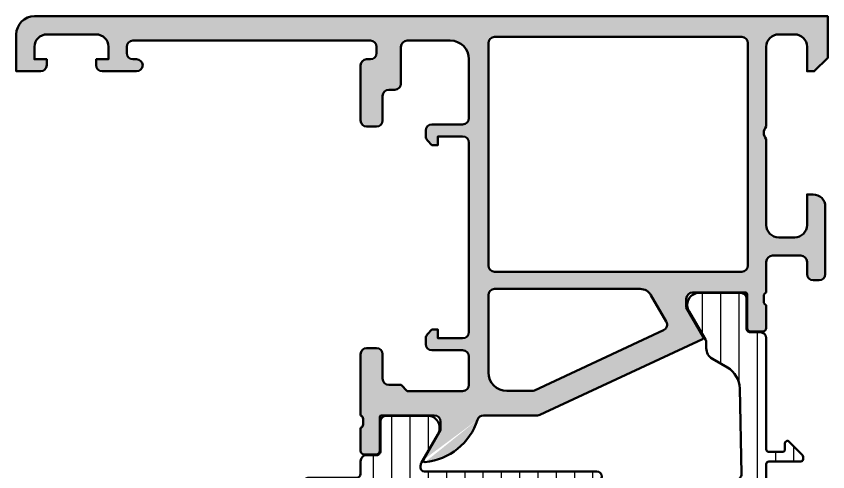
# Model space of a CAD drawing. Extents: x -35 to 53, y 0 to 100.
# Drawn here: x -35 to 31, y 62.9 to 100 of the extents above; entities that cross this region are included whole.
import ezdxf

# ---------------------------------------------------------------- set-up
doc = ezdxf.new("R2010")
doc.units = 0
for name, color, linetype, lineweight in [('0S-Alu contour', 7, 'Continuous', 50), ('0S-Alu hatch', 252, 'Continuous', 25), ('0S-Plastic contour', 254, 'Continuous', 50), ('0S-Plastic hatch', 253, 'Continuous', 25)]:
    doc.layers.add(name, color=color, linetype=linetype, lineweight=lineweight)

# ---------------------------------------------------------------- blocks, each defined once
blk = doc.blocks.new('284511__8E342694_6F6C_4301_BA74_B6207F786A47___B79B95ED_1B72_4167_BBA1_E2174B49760D_')
at = {"layer": '0S-Plastic hatch'}
h = blk.add_hatch(dxfattribs=at)
h.set_pattern_fill('ANSI31', color=256, scale=0.468, angle=45, style=0)
edge = h.paths.add_edge_path()
edge.add_line((25.98, 73.79), (25.98, 64.75))
edge.add_arc((26.19, 64.75), 0.21, 180, 270)
edge.add_line((26.19, 64.54), (27.29, 64.54))
edge.add_arc((27.29, 64.75), 0.21, 270, 360)
edge.add_line((27.5, 64.75), (27.5, 65.25))
edge.add_ellipse((27.69, 65.25), major_axis=(-0.19, 0), ratio=1, start_angle=225, end_angle=360, ccw=False)
edge.add_line((27.824, 65.384), (28.924, 64.284))
edge.add_ellipse((28.79, 64.15), major_axis=(-0.19, 0), ratio=1, start_angle=180, end_angle=225, ccw=False)
edge.add_line((28.98, 64.15), (28.98, 63.95))
edge.add_ellipse((28.79, 63.95), major_axis=(-0.19, 0), ratio=1, start_angle=90, end_angle=180, ccw=False)
edge.add_line((28.79, 63.76), (26.19, 63.76))
edge.add_arc((26.19, 63.55), 0.21, 90, 180)
edge.add_line((25.98, 63.55), (25.98, 28.95))
edge.add_arc((26.19, 28.95), 0.21, 180, 270)
edge.add_line((26.19, 28.74), (28.79, 28.74))
edge.add_ellipse((28.79, 28.55), major_axis=(-0.19, 0), ratio=1, start_angle=180, end_angle=270, ccw=False)
edge.add_line((28.98, 28.55), (28.98, 28.35))
edge.add_ellipse((28.79, 28.35), major_axis=(-0.19, 0), ratio=1, start_angle=135, end_angle=180, ccw=False)
edge.add_line((28.924, 28.216), (27.824, 27.116))
edge.add_ellipse((27.69, 27.25), major_axis=(-0.19, 0), ratio=1, start_angle=0, end_angle=135, ccw=False)
edge.add_line((27.5, 27.25), (27.5, 27.75))
edge.add_arc((27.29, 27.75), 0.21, 0, 90)
edge.add_line((27.29, 27.96), (26.19, 27.96))
edge.add_arc((26.19, 27.75), 0.21, 90, 180)
edge.add_line((25.98, 27.75), (25.98, 18.71))
edge.add_ellipse((25.49, 18.71), major_axis=(-0.49, 0), ratio=1, start_angle=90, end_angle=180, ccw=False)
edge.add_line((25.49, 18.22), (24.68, 18.22))
edge.add_arc((24.68, 17.91), 0.31, 90, 180)
edge.add_line((24.37, 17.91), (24.37, 15.51))
edge.add_ellipse((23.88, 15.51), major_axis=(-0.49, 0), ratio=1, start_angle=89.99992, end_angle=180.00022, ccw=False)
edge.add_line((23.88, 15.02), (20.404, 15.02))
edge.add_ellipse((20.546, 16), major_axis=(-0.99, 0), ratio=1, start_angle=-32.74076, end_angle=81.7771, ccw=False)
edge.add_line((19.713, 16.535), (21.032, 18.819))
edge.add_arc((20.59, 19.074), 0.51, 330, 360.53985)
edge.add_line((21.1, 19.079), (21.1, 19.531))
edge.add_ellipse((22.09, 19.531), major_axis=(-0.99, 0), ratio=1, start_angle=300, end_angle=360, ccw=False)
edge.add_line((21.595, 20.389), (22.818, 21.095))
edge.add_arc((21.813, 22.836), 2.01, 300, 358.8298)
edge.add_line((23.823, 22.795), (23.965, 29.74))
edge.add_arc((23.455, 29.75), 0.51, 358.8298, 450)
edge.add_line((23.455, 30.26), (22.09, 30.26))
edge.add_ellipse((22.09, 30.75), major_axis=(-0.49, 0), ratio=1, start_angle=-90, end_angle=90, ccw=False)
edge.add_line((22.09, 31.24), (23.496, 31.24))
edge.add_arc((23.496, 31.75), 0.51, 270, 358.8298)
edge.add_line((24.006, 31.74), (24.169, 39.74))
edge.add_arc((23.659, 39.75), 0.51, 358.8298, 450)
edge.add_line((23.659, 40.26), (22.09, 40.26))
edge.add_ellipse((22.09, 40.75), major_axis=(-0.49, 0), ratio=1, start_angle=-90, end_angle=90, ccw=False)
edge.add_line((22.09, 41.24), (23.69, 41.24))
edge.add_arc((23.69, 41.75), 0.51, 270, 360)
edge.add_line((24.2, 41.75), (24.2, 50.75))
edge.add_arc((23.69, 50.75), 0.51, 0, 90)
edge.add_line((23.69, 51.26), (22.09, 51.26))
edge.add_ellipse((22.09, 51.75), major_axis=(-0.49, 0), ratio=1, start_angle=-90, end_angle=90, ccw=False)
edge.add_line((22.09, 52.24), (23.659, 52.24))
edge.add_arc((23.659, 52.75), 0.51, 270, 361.1702)
edge.add_line((24.169, 52.76), (24.006, 60.76))
edge.add_arc((23.496, 60.75), 0.51, 1.1702, 90)
edge.add_line((23.496, 61.26), (22.09, 61.26))
edge.add_ellipse((22.09, 61.75), major_axis=(-0.49, 0), ratio=1, start_angle=-90, end_angle=90, ccw=False)
edge.add_line((22.09, 62.24), (23.455, 62.24))
edge.add_arc((23.455, 62.75), 0.51, 270, 361.1702)
edge.add_line((23.965, 62.76), (23.823, 69.705))
edge.add_arc((21.813, 69.664), 2.01, 1.1702, 60)
edge.add_line((22.818, 71.405), (21.595, 72.111))
edge.add_ellipse((22.09, 72.969), major_axis=(-0.99, 0), ratio=1, start_angle=0, end_angle=60, ccw=False)
edge.add_line((21.1, 72.969), (21.1, 73.421))
edge.add_arc((20.59, 73.426), 0.51, 359.46015, 390)
edge.add_line((21.032, 73.681), (19.713, 75.965))
edge.add_ellipse((20.546, 76.5), major_axis=(-0.99, 0), ratio=1, start_angle=-81.7771, end_angle=32.74076, ccw=False)
edge.add_line((20.404, 77.48), (23.88, 77.48))
edge.add_ellipse((23.88, 76.99), major_axis=(-0.49, 0), ratio=1, start_angle=179.99201, end_angle=270, ccw=False)
edge.add_line((24.37, 76.99), (24.37, 74.59))
edge.add_arc((24.68, 74.59), 0.31, 179.99201, 270)
edge.add_line((24.68, 74.28), (25.49, 74.28))
edge.add_ellipse((25.49, 73.79), major_axis=(-0.49, 0), ratio=1, start_angle=180, end_angle=270, ccw=False)
at = {"layer": '0S-Plastic contour', "color": 7}
for points in [[(20.404, 77.48), (23.88, 77.48)], [(24.37, 76.99), (24.37, 74.59)], [(21.032, 73.681), (19.713, 75.965)], [(24.68, 74.28), (25.49, 74.28)], [(21.1, 72.969), (21.1, 73.421)], [(25.98, 73.79), (25.98, 64.75)], [(22.818, 71.405), (21.595, 72.111)], [(23.965, 62.76), (23.823, 69.705)], [(27.824, 65.384), (28.924, 64.284)], [(27.5, 64.75), (27.5, 65.25)], [(26.19, 64.54), (27.29, 64.54)], [(28.98, 64.15), (28.98, 63.95)], [(25.98, 63.55), (25.98, 28.95)], [(28.79, 63.76), (26.19, 63.76)], [(22.09, 62.24), (23.455, 62.24)], [(23.496, 61.26), (22.09, 61.26)], [(24.169, 52.76), (24.006, 60.76)], [(22.09, 52.24), (23.659, 52.24)], [(23.69, 51.26), (22.09, 51.26)], [(24.2, 41.75), (24.2, 50.75)], [(22.09, 41.24), (23.69, 41.24)], [(23.659, 40.26), (22.09, 40.26)], [(24.006, 31.74), (24.169, 39.74)], [(22.09, 31.24), (23.496, 31.24)], [(23.455, 30.26), (22.09, 30.26)], [(23.823, 22.795), (23.965, 29.74)], [(26.19, 28.74), (28.79, 28.74)], [(28.98, 28.55), (28.98, 28.35)], [(25.98, 27.75), (25.98, 18.71)], [(27.29, 27.96), (26.19, 27.96)], [(27.5, 27.25), (27.5, 27.75)], [(28.924, 28.216), (27.824, 27.116)], [(21.595, 20.389), (22.818, 21.095)], [(21.1, 19.079), (21.1, 19.531)], [(19.713, 16.535), (21.032, 18.819)], [(24.37, 17.91), (24.37, 15.51)], [(25.49, 18.22), (24.68, 18.22)], [(23.88, 15.02), (20.404, 15.02)]]:
    blk.add_lwpolyline(points, dxfattribs=at)
at = {"layer": '0S-Plastic contour', "color": 7, "extrusion": (0, 0, -1)}
for centre, radius, start, end in [((-20.546, 76.5), 0.99, 327.25924, 81.7771), ((-23.88, 76.99), 0.49, 90, 180.00799), ((-25.49, 73.79), 0.49, 90, 180), ((-22.09, 72.969), 0.99, 300, 0), ((-27.69, 65.25), 0.19, 0, 135), ((-28.79, 64.15), 0.19, 135, 180), ((-28.79, 63.95), 0.19, 180, 270), ((-22.09, 61.75), 0.49, 270, 90), ((-22.09, 51.75), 0.49, 270, 90), ((-22.09, 40.75), 0.49, 270, 90), ((-22.09, 30.75), 0.49, 270, 90), ((-28.79, 28.55), 0.19, 90, 180), ((-28.79, 28.35), 0.19, 180, 225), ((-27.69, 27.25), 0.19, 225, 0), ((-22.09, 19.531), 0.99, 0, 60), ((-25.49, 18.71), 0.49, 180, 270), ((-20.546, 16), 0.99, 278.2229, 32.74076), ((-23.88, 15.51), 0.49, 179.99978, 270.00008)]:
    blk.add_arc(centre, radius, start, end, dxfattribs=at)
at = {"layer": '0S-Plastic contour', "color": 7}
for centre, radius, start, end in [((24.68, 74.59), 0.31, 179.99201, 270), ((20.59, 73.426), 0.51, 359.46015, 30), ((21.813, 69.664), 2.01, 1.1702, 60), ((26.19, 64.75), 0.21, 180, 270), ((27.29, 64.75), 0.21, 270, 0), ((26.19, 63.55), 0.21, 90, 180), ((23.455, 62.75), 0.51, 270, 1.1702), ((23.496, 60.75), 0.51, 1.1702, 90), ((23.659, 52.75), 0.51, 270, 1.1702), ((23.69, 50.75), 0.51, 0, 90), ((23.69, 41.75), 0.51, 270, 0), ((23.659, 39.75), 0.51, 358.8298, 90), ((23.496, 31.75), 0.51, 270, 358.8298), ((23.455, 29.75), 0.51, 358.8298, 90), ((26.19, 28.95), 0.21, 180, 270), ((26.19, 27.75), 0.21, 90, 180), ((27.29, 27.75), 0.21, 0, 90), ((21.813, 22.836), 2.01, 300, 358.8298), ((20.59, 19.074), 0.51, 330, 0.53985), ((24.68, 17.91), 0.31, 90, 180)]:
    blk.add_arc(centre, radius, start, end, dxfattribs=at)
blk = doc.blocks.new('284511__8D2503E0_99D9_47D8_8952_334B27FB0F5F___09625C3E_1C2F_4D64_B072_DF8B1730AE57_')
at = {"layer": '0S-Plastic hatch'}
h = blk.add_hatch(dxfattribs=at)
h.set_pattern_fill('ANSI31', color=256, scale=0.468, angle=45, style=0)
edge = h.paths.add_edge_path()
edge.add_ellipse((-7.31, 62.75), major_axis=(-0.31, 0), ratio=1, start_angle=90, end_angle=180, ccw=False)
edge.add_line((-7.31, 62.44), (-11.176, 62.44))
edge.add_arc((-11.176, 61.95), 0.49, 90, 120)
edge.add_line((-11.421, 62.374), (-15.655, 59.93))
edge.add_arc((-15.41, 59.506), 0.49, 120, 180)
edge.add_line((-15.9, 59.506), (-15.9, 50.051))
edge.add_line((-15.9, 50.051), (-11.538, 23.589))
edge.add_arc((-10.561, 23.75), 0.99, 189.36019, 270)
edge.add_line((-10.561, 22.76), (-6.459, 22.76))
edge.add_ellipse((-6.459, 21.75), major_axis=(-1.01, 0), ratio=1, start_angle=242.02053, end_angle=270, ccw=False)
edge.add_line((-5.985, 22.642), (-3.271, 21.2))
edge.add_ellipse((-3.51, 20.749), major_axis=(-0.51, 0), ratio=1, start_angle=180, end_angle=242.02053, ccw=False)
edge.add_line((-3, 20.749), (-3, 18.71))
edge.add_arc((-2.51, 18.71), 0.49, 180, 270)
edge.add_line((-2.51, 18.22), (-1.7, 18.22))
edge.add_ellipse((-1.7, 17.91), major_axis=(-0.31, 0), ratio=1, start_angle=179.99208, end_angle=270, ccw=False)
edge.add_line((-1.39, 17.91), (-1.39, 15.51))
edge.add_arc((-0.9, 15.51), 0.49, 179.99208, 270)
edge.add_line((-0.9, 15.02), (2.576, 15.02))
edge.add_arc((2.434, 16), 0.99, 278.2229, 392.74076)
edge.add_line((3.267, 16.535), (1.948, 18.819))
edge.add_ellipse((2.39, 19.074), major_axis=(-0.51, 0), ratio=1, start_angle=0, end_angle=30, ccw=False)
edge.add_line((1.88, 19.074), (1.88, 19.25))
edge.add_ellipse((2.19, 19.25), major_axis=(-0.31, 0), ratio=1, start_angle=270, end_angle=360, ccw=False)
edge.add_line((2.19, 19.56), (12.212, 19.56))
edge.add_arc((12.212, 19.95), 0.39, 270, 450)
edge.add_line((12.212, 20.34), (2.59, 20.34))
edge.add_ellipse((2.59, 21.35), major_axis=(-1.01, 0), ratio=1, start_angle=0, end_angle=90, ccw=False)
edge.add_line((1.58, 21.35), (1.58, 22.447))
edge.add_line((1.58, 22.447), (-5.19, 31.765))
edge.add_ellipse((-3.564, 32.946), major_axis=(-2.01, 0), ratio=1, start_angle=9.36019, end_angle=36, ccw=False)
edge.add_line((-5.547, 32.619), (-8.371, 49.754))
edge.add_ellipse((-6.388, 50.081), major_axis=(-2.01, 0), ratio=1, start_angle=-45, end_angle=9.36019, ccw=False)
edge.add_line((-7.809, 51.502), (-3.903, 55.409))
edge.add_arc((-5.31, 56.816), 1.99, 315, 360)
edge.add_line((-3.32, 56.816), (-3.32, 60.533))
edge.add_ellipse((-2.31, 60.533), major_axis=(-1.01, 0), ratio=1, start_angle=300, end_angle=360, ccw=False)
edge.add_line((-2.815, 61.408), (-1.747, 62.025))
edge.add_ellipse((-1.242, 61.15), major_axis=(-1.01, 0), ratio=1, start_angle=270, end_angle=300, ccw=False)
edge.add_line((-1.242, 62.16), (12.212, 62.16))
edge.add_arc((12.212, 62.55), 0.39, 270, 450)
edge.add_line((12.212, 62.94), (-1.81, 62.94))
edge.add_ellipse((-1.81, 63.25), major_axis=(-0.31, 0), ratio=1, start_angle=0, end_angle=90, ccw=False)
edge.add_line((-2.12, 63.25), (-2.12, 63.426))
edge.add_ellipse((-1.61, 63.426), major_axis=(-0.51, 0), ratio=1, start_angle=330, end_angle=360, ccw=False)
edge.add_line((-2.052, 63.681), (-0.733, 65.965))
edge.add_arc((-1.566, 66.5), 0.99, 327.25924, 441.7771)
edge.add_line((-1.424, 67.48), (-4.9, 67.48))
edge.add_arc((-4.9, 66.99), 0.49, 90, 180.00023)
edge.add_line((-5.39, 66.99), (-5.39, 64.59))
edge.add_ellipse((-5.7, 64.59), major_axis=(-0.31, 0), ratio=1, start_angle=90, end_angle=180.00792, ccw=False)
edge.add_line((-5.7, 64.28), (-6.51, 64.28))
edge.add_arc((-6.51, 63.79), 0.49, 90, 180)
edge.add_line((-7, 63.79), (-7, 62.75))
edge = h.paths.add_edge_path()
edge.add_line((-4.91, 60.65), (-4.91, 57.064))
edge.add_ellipse((-5.91, 57.064), major_axis=(-1, 0), ratio=1, start_angle=135, end_angle=180, ccw=False)
edge.add_line((-5.203, 56.357), (-9.524, 52.036))
edge.add_ellipse((-10.938, 53.45), major_axis=(-2, 0), ratio=1, start_angle=90, end_angle=135, ccw=False)
edge.add_line((-10.938, 51.45), (-14.11, 51.45))
edge.add_ellipse((-14.11, 52.45), major_axis=(-1, 0), ratio=1, start_angle=0, end_angle=90, ccw=False)
edge.add_line((-15.11, 52.45), (-15.11, 58.755))
edge.add_ellipse((-14.11, 58.755), major_axis=(-1, 0), ratio=1, start_angle=300, end_angle=360, ccw=False)
edge.add_line((-14.61, 59.621), (-11.328, 61.516))
edge.add_ellipse((-10.828, 60.65), major_axis=(-1, 0), ratio=1, start_angle=270, end_angle=300, ccw=False)
edge.add_line((-10.828, 61.65), (-5.91, 61.65))
edge.add_ellipse((-5.91, 60.65), major_axis=(-1, 0), ratio=1, start_angle=180, end_angle=270, ccw=False)
edge = h.paths.add_edge_path()
edge.add_ellipse((-14.609, 50.15), major_axis=(-0.5, 0), ratio=1, start_angle=-90, end_angle=9.36019, ccw=False)
edge.add_line((-14.609, 50.65), (-10.555, 50.65))
edge.add_ellipse((-10.555, 50.15), major_axis=(-0.5, 0), ratio=1, start_angle=189.36019, end_angle=270, ccw=False)
edge.add_line((-10.062, 50.231), (-8.776, 42.431))
edge.add_ellipse((-9.269, 42.35), major_axis=(-0.5, 0), ratio=1, start_angle=90, end_angle=189.36019, ccw=False)
edge.add_line((-9.269, 41.85), (-13.323, 41.85))
edge.add_ellipse((-13.323, 42.35), major_axis=(-0.5, 0), ratio=1, start_angle=9.36019, end_angle=90, ccw=False)
edge.add_line((-13.817, 42.269), (-15.102, 50.069))
edge = h.paths.add_edge_path()
edge.add_line((-8.479, 40.631), (-7.193, 32.831))
edge.add_ellipse((-7.687, 32.75), major_axis=(-0.5, 0), ratio=1, start_angle=90, end_angle=189.36019, ccw=False)
edge.add_line((-7.687, 32.25), (-11.741, 32.25))
edge.add_ellipse((-11.741, 32.75), major_axis=(-0.5, 0), ratio=1, start_angle=9.36019, end_angle=90, ccw=False)
edge.add_line((-12.234, 32.669), (-13.52, 40.469))
edge.add_ellipse((-13.027, 40.55), major_axis=(-0.5, 0), ratio=1, start_angle=-90, end_angle=9.36019, ccw=False)
edge.add_line((-13.027, 41.05), (-8.973, 41.05))
edge.add_ellipse((-8.973, 40.55), major_axis=(-0.5, 0), ratio=1, start_angle=189.36019, end_angle=270, ccw=False)
edge = h.paths.add_edge_path()
edge.add_line((-6.627, 31.038), (-0.365, 22.418))
edge.add_ellipse((-0.769, 22.124), major_axis=(-0.5, 0), ratio=1, start_angle=62.02053, end_angle=216, ccw=False)
edge.add_line((-1.004, 21.683), (-5.616, 24.133))
edge.add_arc((-6.085, 23.25), 1, 62.02053, 90)
edge.add_line((-6.085, 24.25), (-9.149, 24.25))
edge.add_ellipse((-9.149, 26.25), major_axis=(-2, 0), ratio=1, start_angle=9.36019, end_angle=90, ccw=False)
edge.add_line((-11.123, 25.925), (-11.937, 30.869))
edge.add_ellipse((-11.444, 30.95), major_axis=(-0.5, 0), ratio=1, start_angle=-90, end_angle=9.36019, ccw=False)
edge.add_line((-11.444, 31.45), (-7.436, 31.45))
edge.add_ellipse((-7.436, 30.45), major_axis=(-1, 0), ratio=1, start_angle=216, end_angle=270, ccw=False)
at = {"layer": '0S-Alu contour', "color": 7}
for points in [[(-14.61, 59.621), (-11.328, 61.516)], [(-10.828, 61.65), (-5.91, 61.65)], [(-4.91, 60.65), (-4.91, 57.064)], [(-15.11, 52.45), (-15.11, 58.755)], [(-5.203, 56.357), (-9.524, 52.036)], [(-10.938, 51.45), (-14.11, 51.45)], [(-14.609, 50.65), (-10.555, 50.65)], [(-10.062, 50.231), (-8.776, 42.431)], [(-13.817, 42.269), (-15.102, 50.069)], [(-9.269, 41.85), (-13.323, 41.85)], [(-13.027, 41.05), (-8.973, 41.05)], [(-12.234, 32.669), (-13.52, 40.469)], [(-8.479, 40.631), (-7.193, 32.831)], [(-7.687, 32.25), (-11.741, 32.25)], [(-11.444, 31.45), (-7.436, 31.45)], [(-6.627, 31.038), (-0.365, 22.418)], [(-11.123, 25.925), (-11.937, 30.869)], [(-6.085, 24.25), (-9.149, 24.25)], [(-1.004, 21.683), (-5.616, 24.133)]]:
    blk.add_lwpolyline(points, dxfattribs=at)
at = {"layer": '0S-Alu contour', "color": 7, "extrusion": (0, 0, -1)}
for centre, radius, start, end in [((10.828, 60.65), 1, 60, 90), ((5.91, 60.65), 1, 90, 180), ((14.11, 58.755), 1, 0, 60), ((5.91, 57.064), 1, 180, 225), ((14.11, 52.45), 1, 270, 0), ((10.938, 53.45), 2, 225, 270), ((14.609, 50.15), 0.5, 350.63981, 90), ((10.555, 50.15), 0.5, 90, 170.63981), ((13.323, 42.35), 0.5, 270, 350.63981), ((9.269, 42.35), 0.5, 170.63981, 270), ((13.027, 40.55), 0.5, 350.63981, 90), ((8.973, 40.55), 0.5, 90, 170.63981), ((11.741, 32.75), 0.5, 270, 350.63981), ((7.687, 32.75), 0.5, 170.63981, 270), ((11.444, 30.95), 0.5, 350.63981, 90), ((7.436, 30.45), 1, 90, 144), ((9.149, 26.25), 2, 270, 350.63981), ((0.769, 22.124), 0.5, 144, 297.97947)]:
    blk.add_arc(centre, radius, start, end, dxfattribs=at)
at = {"layer": '0S-Alu contour', "color": 7}
blk.add_arc((-6.085, 23.25), 1, 62.02053, 90, dxfattribs=at)
at = {"layer": '0S-Plastic contour', "color": 7}
for points in [[(-1.424, 67.48), (-4.9, 67.48)], [(-5.39, 66.99), (-5.39, 64.59)], [(-2.052, 63.681), (-0.733, 65.965)], [(-5.7, 64.28), (-6.51, 64.28)], [(-7, 63.79), (-7, 62.75)], [(-2.12, 63.25), (-2.12, 63.426)], [(12.212, 62.94), (-1.81, 62.94)], [(-11.421, 62.374), (-15.655, 59.93)], [(-7.31, 62.44), (-11.176, 62.44)], [(-2.815, 61.408), (-1.747, 62.025)], [(-1.242, 62.16), (12.212, 62.16)], [(-3.32, 56.816), (-3.32, 60.533)], [(-15.9, 59.506), (-15.9, 50.051), (-11.538, 23.589)], [(-7.809, 51.502), (-3.903, 55.409)], [(-5.547, 32.619), (-8.371, 49.754)], [(1.58, 21.35), (1.58, 22.447), (-5.19, 31.765)], [(-10.561, 22.76), (-6.459, 22.76)], [(-5.985, 22.642), (-3.271, 21.2)], [(-3, 20.749), (-3, 18.71)], [(12.212, 20.34), (2.59, 20.34)], [(1.88, 19.074), (1.88, 19.25)], [(2.19, 19.56), (12.212, 19.56)], [(3.267, 16.535), (1.948, 18.819)], [(-2.51, 18.22), (-1.7, 18.22)], [(-1.39, 17.91), (-1.39, 15.51)], [(-0.9, 15.02), (2.576, 15.02)]]:
    blk.add_lwpolyline(points, dxfattribs=at)
for centre, radius, start, end in [((-4.9, 66.99), 0.49, 90, 180.00023), ((-1.566, 66.5), 0.99, 327.25924, 81.7771), ((-6.51, 63.79), 0.49, 90, 180), ((12.212, 62.55), 0.39, 270, 90), ((-11.176, 61.95), 0.49, 90, 120), ((-15.41, 59.506), 0.49, 120, 180), ((-5.31, 56.816), 1.99, 315, 0), ((-10.561, 23.75), 0.99, 189.36019, 270), ((12.212, 19.95), 0.39, 270, 90), ((-2.51, 18.71), 0.49, 180, 270), ((2.434, 16), 0.99, 278.2229, 32.74076), ((-0.9, 15.51), 0.49, 179.99208, 270)]:
    blk.add_arc(centre, radius, start, end, dxfattribs=at)
at = {"layer": '0S-Plastic contour', "color": 7, "extrusion": (0, 0, -1)}
for centre, radius, start, end in [((5.7, 64.59), 0.31, 179.99208, 270), ((1.61, 63.426), 0.51, 0, 30), ((7.31, 62.75), 0.31, 180, 270), ((1.81, 63.25), 0.31, 270, 0), ((1.242, 61.15), 1.01, 60, 90), ((2.31, 60.533), 1.01, 0, 60), ((6.388, 50.081), 2.01, 350.63981, 45), ((3.564, 32.946), 2.01, 324, 350.63981), ((6.459, 21.75), 1.01, 90, 117.97947), ((3.51, 20.749), 0.51, 117.97947, 180), ((-2.59, 21.35), 1.01, 270, 0), ((-2.19, 19.25), 0.31, 0, 90), ((-2.39, 19.074), 0.51, 330, 0), ((1.7, 17.91), 0.31, 90, 180.00792)]:
    blk.add_arc(centre, radius, start, end, dxfattribs=at)
blk = doc.blocks.new('333190__F4D4093C_73A3_4380_9AB2_BD55307FF7F6_')
at = {"layer": '0S-Alu hatch'}
h = blk.add_hatch(color=256, dxfattribs=at)
edge = h.paths.add_edge_path()
edge.add_arc((-3.21, 97.5), 0.51, 90, 180)
edge.add_line((-3.72, 97.5), (-3.72, 94.5))
edge.add_ellipse((-4.21, 94.5), major_axis=(-0.49, 0), ratio=1, start_angle=90, end_angle=180, ccw=False)
edge.add_line((-4.21, 94.01), (-4.71, 94.01))
edge.add_arc((-4.71, 93.5), 0.51, 90, 180)
edge.add_line((-5.22, 93.5), (-5.22, 91.5))
edge.add_ellipse((-5.71, 91.5), major_axis=(-0.49, 0), ratio=1, start_angle=90, end_angle=180, ccw=False)
edge.add_line((-5.71, 91.01), (-6.51, 91.01))
edge.add_ellipse((-6.51, 91.5), major_axis=(-0.49, 0), ratio=1, start_angle=0, end_angle=90, ccw=False)
edge.add_line((-7, 91.5), (-7, 96))
edge.add_ellipse((-6.51, 96), major_axis=(-0.49, 0), ratio=1, start_angle=270, end_angle=360, ccw=False)
edge.add_line((-6.51, 96.49), (-6.21, 96.49))
edge.add_arc((-6.21, 97), 0.51, 270, 360)
edge.add_line((-5.7, 97), (-5.7, 97.5))
edge.add_arc((-6.21, 97.5), 0.51, 0, 90)
edge.add_line((-6.21, 98.01), (-25.51, 98.01))
edge.add_arc((-25.51, 97.5), 0.51, 90, 180)
edge.add_line((-26.02, 97.5), (-26.02, 97))
edge.add_arc((-25.51, 97), 0.51, 180, 270)
edge.add_line((-25.51, 96.49), (-25.21, 96.49))
edge.add_ellipse((-25.21, 96), major_axis=(-0.49, 0), ratio=1, start_angle=90, end_angle=270, ccw=False)
edge.add_line((-25.21, 95.51), (-28.01, 95.51))
edge.add_ellipse((-28.01, 96), major_axis=(-0.49, 0), ratio=1, start_angle=0, end_angle=90, ccw=False)
edge.add_line((-28.5, 96), (-28.5, 96.49))
edge.add_line((-28.5, 96.49), (-27.5, 96.49))
edge.add_line((-27.5, 96.49), (-27.5, 97.5))
edge.add_arc((-28.51, 97.5), 1.01, 0, 90)
edge.add_line((-28.51, 98.51), (-32.51, 98.51))
edge.add_arc((-32.51, 97.5), 1.01, 90, 180)
edge.add_line((-33.52, 97.5), (-33.52, 96.49))
edge.add_line((-33.52, 96.49), (-32.52, 96.49))
edge.add_line((-32.52, 96.49), (-32.52, 96))
edge.add_ellipse((-33.01, 96), major_axis=(-0.49, 0), ratio=1, start_angle=90, end_angle=180, ccw=False)
edge.add_line((-33.01, 95.51), (-35, 95.51))
edge.add_line((-35, 95.51), (-35, 98.5))
edge.add_ellipse((-33.51, 98.5), major_axis=(-1.49, 0), ratio=1, start_angle=270, end_angle=360, ccw=False)
edge.add_line((-33.51, 99.99), (30.98, 99.99))
edge.add_line((30.98, 99.99), (30.98, 96.604))
edge.add_line((30.98, 96.604), (29.886, 95.51))
edge.add_line((29.886, 95.51), (29.3, 95.51))
edge.add_line((29.3, 95.51), (29.3, 97.5))
edge.add_arc((28.29, 97.5), 1.01, 0, 90)
edge.add_line((28.29, 98.51), (26.99, 98.51))
edge.add_arc((26.99, 97.5), 1.01, 90, 180)
edge.add_line((25.98, 97.5), (25.98, 91.004))
edge.add_arc((26.515, 90.5), 0.735, 136.70989, 223.29011)
edge.add_line((25.98, 89.996), (25.98, 83))
edge.add_arc((26.99, 83), 1.01, 180, 270)
edge.add_line((26.99, 81.99), (28.29, 81.99))
edge.add_arc((28.29, 83), 1.01, 270, 360)
edge.add_line((29.3, 83), (29.3, 85.49))
edge.add_line((29.3, 85.49), (29.79, 85.49))
edge.add_ellipse((29.79, 84.5), major_axis=(-0.99, 0), ratio=1, start_angle=180, end_angle=270, ccw=False)
edge.add_line((30.78, 84.5), (30.78, 79))
edge.add_ellipse((30.29, 79), major_axis=(-0.49, 0), ratio=1, start_angle=90, end_angle=180, ccw=False)
edge.add_line((30.29, 78.51), (29.79, 78.51))
edge.add_ellipse((29.79, 79), major_axis=(-0.49, 0), ratio=1, start_angle=0, end_angle=90, ccw=False)
edge.add_line((29.3, 79), (29.3, 80))
edge.add_arc((28.79, 80), 0.51, 0, 90)
edge.add_line((28.79, 80.51), (26.49, 80.51))
edge.add_arc((26.49, 80), 0.51, 90, 180)
edge.add_line((25.98, 80), (25.98, 77.507))
edge.add_arc((26.069, 77.232), 0.289, 107.90889, 181.14426)
edge.add_line((25.78, 77.227), (25.78, 76.773))
edge.add_arc((26.069, 76.768), 0.289, 178.85743, 252.08668)
edge.add_line((25.98, 76.493), (25.98, 74.62))
edge.add_ellipse((25.69, 74.62), major_axis=(-0.29, 0), ratio=1, start_angle=90, end_angle=180, ccw=False)
edge.add_line((25.69, 74.33), (24.71, 74.33))
edge.add_ellipse((24.71, 74.62), major_axis=(-0.29, 0), ratio=1, start_angle=0, end_angle=90, ccw=False)
edge.add_line((24.42, 74.62), (24.42, 77.38))
edge.add_arc((24.29, 77.38), 0.13, 0, 90)
edge.add_line((24.29, 77.51), (19.99, 77.51))
edge.add_arc((19.99, 77), 0.51, 90, 180)
edge.add_line((19.48, 77), (19.48, 76.297))
edge.add_line((19.48, 76.297), (20.86, 73.907))
edge.add_ellipse((20.752, 73.838), major_axis=(-0.128, 0), ratio=1, start_angle=114.96893, end_angle=212.31334, ccw=False)
edge.add_line((20.806, 73.722), (7.583, 67.556))
edge.add_ellipse((7.376, 68), major_axis=(-0.49, 0), ratio=1, start_angle=90, end_angle=115, ccw=False)
edge.add_line((7.376, 67.51), (2.99, 67.51))
edge.add_arc((2.99, 67), 0.51, 90, 162.25158)
edge.add_ellipse((-2.248, 68.677), major_axis=(-4.99, 0), ratio=1, start_angle=95.62258, end_angle=162.25158, ccw=False)
edge.add_ellipse((-1.772, 63.838), major_axis=(-0.128, 0), ratio=1, start_angle=-30, end_angle=95.62258, ccw=False)
edge.add_line((-1.883, 63.902), (-0.5, 66.297))
edge.add_line((-0.5, 66.297), (-0.5, 67))
edge.add_arc((-1.01, 67), 0.51, 0, 90)
edge.add_line((-1.01, 67.51), (-5.31, 67.51))
edge.add_arc((-5.31, 67.38), 0.13, 90, 180)
edge.add_line((-5.44, 67.38), (-5.44, 64.62))
edge.add_ellipse((-5.73, 64.62), major_axis=(-0.29, 0), ratio=1, start_angle=90, end_angle=180, ccw=False)
edge.add_line((-5.73, 64.33), (-6.71, 64.33))
edge.add_ellipse((-6.71, 64.62), major_axis=(-0.29, 0), ratio=1, start_angle=0, end_angle=90, ccw=False)
edge.add_line((-7, 64.62), (-7, 66.493))
edge.add_arc((-7.089, 66.768), 0.289, 287.91332, 361.14257)
edge.add_line((-6.8, 66.773), (-6.8, 67.227))
edge.add_arc((-7.089, 67.232), 0.289, 358.85574, 432.09111)
edge.add_line((-7, 67.507), (-7, 72.5))
edge.add_ellipse((-6.51, 72.5), major_axis=(-0.49, 0), ratio=1, start_angle=270, end_angle=360, ccw=False)
edge.add_line((-6.51, 72.99), (-5.71, 72.99))
edge.add_ellipse((-5.71, 72.5), major_axis=(-0.49, 0), ratio=1, start_angle=180, end_angle=270, ccw=False)
edge.add_line((-5.22, 72.5), (-5.22, 70.5))
edge.add_arc((-4.71, 70.5), 0.51, 180, 270)
edge.add_line((-4.71, 69.99), (-3.714, 69.99))
edge.add_line((-3.714, 69.99), (-3.214, 69.49))
edge.add_line((-3.214, 69.49), (1.29, 69.49))
edge.add_arc((1.29, 70), 0.51, 270, 360)
edge.add_line((1.8, 70), (1.8, 72.3))
edge.add_arc((1.29, 72.3), 0.51, 0, 90)
edge.add_line((1.29, 72.81), (-1.21, 72.81))
edge.add_ellipse((-1.21, 73.3), major_axis=(-0.49, 0), ratio=1, start_angle=0, end_angle=90, ccw=False)
edge.add_line((-1.7, 73.3), (-1.7, 73.778))
edge.add_ellipse((-1.21, 73.778), major_axis=(-0.49, 0), ratio=1, start_angle=314.98774, end_angle=360, ccw=False)
edge.add_line((-1.556, 74.124), (-1.206, 74.49))
edge.add_line((-1.206, 74.49), (-0.72, 74.49))
edge.add_line((-0.72, 74.49), (-0.72, 73.79))
edge.add_line((-0.72, 73.79), (1.29, 73.79))
edge.add_arc((1.29, 74.3), 0.51, 270, 360)
edge.add_line((1.8, 74.3), (1.8, 89.7))
edge.add_arc((1.29, 89.7), 0.51, 0, 90)
edge.add_line((1.29, 90.21), (-0.72, 90.21))
edge.add_line((-0.72, 90.21), (-0.72, 89.51))
edge.add_line((-0.72, 89.51), (-1.206, 89.51))
edge.add_line((-1.206, 89.51), (-1.556, 89.876))
edge.add_ellipse((-1.21, 90.222), major_axis=(-0.49, 0), ratio=1, start_angle=0, end_angle=45.01226, ccw=False)
edge.add_line((-1.7, 90.222), (-1.7, 90.7))
edge.add_ellipse((-1.21, 90.7), major_axis=(-0.49, 0), ratio=1, start_angle=270, end_angle=360, ccw=False)
edge.add_line((-1.21, 91.19), (1.29, 91.19))
edge.add_arc((1.29, 91.7), 0.51, 270, 360)
edge.add_line((1.8, 91.7), (1.8, 96.5))
edge.add_arc((0.29, 96.5), 1.51, 0, 90)
edge.add_line((0.29, 98.01), (-3.21, 98.01))
edge = h.paths.add_edge_path()
edge.add_arc((3.89, 97.8), 0.5, 90, 180)
edge.add_line((3.39, 97.8), (3.39, 79.7))
edge.add_arc((3.89, 79.7), 0.5, 180, 270)
edge.add_line((3.89, 79.2), (23.99, 79.2))
edge.add_arc((23.99, 79.7), 0.5, 270, 360)
edge.add_line((24.49, 79.7), (24.49, 97.8))
edge.add_arc((23.99, 97.8), 0.5, 0, 90)
edge.add_line((23.99, 98.3), (3.89, 98.3))
edge = h.paths.add_edge_path()
edge.add_arc((3.89, 77.3), 0.5, 90, 180)
edge.add_line((3.39, 77.3), (3.39, 71))
edge.add_arc((4.89, 71), 1.5, 180, 270)
edge.add_line((4.89, 69.5), (6.932, 69.5))
edge.add_arc((6.932, 70), 0.5, 270, 295)
edge.add_line((7.144, 69.547), (17.629, 74.436))
edge.add_arc((17.418, 74.889), 0.5, 295, 389.99783)
edge.add_line((17.851, 75.139), (16.603, 77.3))
edge.add_arc((15.737, 76.8), 1, 29.99783, 90)
edge.add_line((15.737, 77.8), (3.89, 77.8))
at = {"layer": '0S-Alu contour', "color": 7}
for points in [[(-33.51, 99.99), (30.98, 99.99), (30.98, 96.604), (29.886, 95.51), (29.3, 95.51), (29.3, 97.5)], [(-33.01, 95.51), (-35, 95.51), (-35, 98.5)], [(-28.51, 98.51), (-32.51, 98.51)], [(28.29, 98.51), (26.99, 98.51)], [(-6.21, 98.01), (-25.51, 98.01)], [(0.29, 98.01), (-3.21, 98.01)], [(3.39, 97.8), (3.39, 79.7)], [(23.99, 98.3), (3.89, 98.3)], [(24.49, 79.7), (24.49, 97.8)], [(-33.52, 97.5), (-33.52, 96.49), (-32.52, 96.49), (-32.52, 96)], [(-28.5, 96), (-28.5, 96.49), (-27.5, 96.49), (-27.5, 97.5)], [(-26.02, 97.5), (-26.02, 97)], [(-5.7, 97), (-5.7, 97.5)], [(-3.72, 97.5), (-3.72, 94.5)], [(25.98, 97.5), (25.98, 91.004)], [(-25.51, 96.49), (-25.21, 96.49)], [(-6.51, 96.49), (-6.21, 96.49)], [(1.8, 91.7), (1.8, 96.5)], [(-7, 91.5), (-7, 96)], [(-25.21, 95.51), (-28.01, 95.51)], [(-4.21, 94.01), (-4.71, 94.01)], [(-5.22, 93.5), (-5.22, 91.5)], [(-1.21, 91.19), (1.29, 91.19)], [(-5.71, 91.01), (-6.51, 91.01)], [(-1.7, 90.222), (-1.7, 90.7)], [(1.29, 90.21), (-0.72, 90.21), (-0.72, 89.51), (-1.206, 89.51), (-1.556, 89.876)], [(25.98, 89.996), (25.98, 83)], [(1.8, 74.3), (1.8, 89.7)], [(29.3, 83), (29.3, 85.49), (29.79, 85.49)], [(30.78, 84.5), (30.78, 79)], [(26.99, 81.99), (28.29, 81.99)], [(28.79, 80.51), (26.49, 80.51)], [(25.98, 80), (25.98, 77.507)], [(29.3, 79), (29.3, 80)], [(3.89, 79.2), (23.99, 79.2)], [(30.29, 78.51), (29.79, 78.51)], [(3.39, 77.3), (3.39, 71)], [(15.737, 77.8), (3.89, 77.8)], [(17.851, 75.139), (16.603, 77.3)], [(24.29, 77.51), (19.99, 77.51)], [(24.42, 74.62), (24.42, 77.38)], [(25.78, 77.227), (25.78, 76.773)], [(19.48, 77), (19.48, 76.297), (20.86, 73.907)], [(25.98, 76.493), (25.98, 74.62)], [(-1.556, 74.124), (-1.206, 74.49), (-0.72, 74.49), (-0.72, 73.79), (1.29, 73.79)], [(7.144, 69.547), (17.629, 74.436)], [(25.69, 74.33), (24.71, 74.33)], [(-1.7, 73.3), (-1.7, 73.778)], [(20.806, 73.722), (7.583, 67.556)], [(-6.51, 72.99), (-5.71, 72.99)], [(1.29, 72.81), (-1.21, 72.81)], [(-7, 67.507), (-7, 72.5)], [(-5.22, 72.5), (-5.22, 70.5)], [(1.8, 70), (1.8, 72.3)], [(-4.71, 69.99), (-3.714, 69.99), (-3.214, 69.49), (1.29, 69.49)], [(4.89, 69.5), (6.932, 69.5)], [(-5.44, 67.38), (-5.44, 64.62)], [(-1.01, 67.51), (-5.31, 67.51)], [(7.376, 67.51), (2.99, 67.51)], [(-6.8, 66.773), (-6.8, 67.227)], [(-1.883, 63.902), (-0.5, 66.297), (-0.5, 67)], [(-7, 64.62), (-7, 66.493)], [(-5.73, 64.33), (-6.71, 64.33)]]:
    blk.add_lwpolyline(points, dxfattribs=at)
at = {"layer": '0S-Alu contour', "color": 7, "extrusion": (0, 0, -1)}
for centre, radius, start, end in [((33.51, 98.5), 1.49, 0, 90), ((25.21, 96), 0.49, 90, 270), ((6.51, 96), 0.49, 0, 90), ((33.01, 96), 0.49, 180, 270), ((28.01, 96), 0.49, 270, 0), ((4.21, 94.5), 0.49, 180, 270), ((6.51, 91.5), 0.49, 270, 0), ((5.71, 91.5), 0.49, 180, 270), ((1.21, 90.7), 0.49, 0, 90), ((1.21, 90.222), 0.49, 314.98774, 0), ((-29.79, 84.5), 0.99, 90, 180), ((-29.79, 79), 0.49, 270, 0), ((-30.29, 79), 0.49, 180, 270), ((-24.71, 74.62), 0.29, 270, 0), ((-25.69, 74.62), 0.29, 180, 270), ((1.21, 73.778), 0.49, 0, 45.01226), ((-20.752, 73.838), 0.128, 147.68666, 245.03107), ((1.21, 73.3), 0.49, 270, 0), ((6.51, 72.5), 0.49, 0, 90), ((5.71, 72.5), 0.49, 90, 180), ((-7.376, 68), 0.49, 245, 270), ((2.248, 68.677), 4.99, 197.74842, 264.37742), ((6.71, 64.62), 0.29, 270, 0), ((5.73, 64.62), 0.29, 180, 270), ((1.772, 63.838), 0.128, 264.37742, 30)]:
    blk.add_arc(centre, radius, start, end, dxfattribs=at)
at = {"layer": '0S-Alu contour', "color": 7}
for centre, radius, start, end in [((-32.51, 97.5), 1.01, 90, 180), ((-28.51, 97.5), 1.01, 0, 90), ((26.99, 97.5), 1.01, 90, 180), ((28.29, 97.5), 1.01, 0, 90), ((-25.51, 97.5), 0.51, 90, 180), ((-6.21, 97.5), 0.51, 0, 90), ((-3.21, 97.5), 0.51, 90, 180), ((0.29, 96.5), 1.51, 0, 90), ((3.89, 97.8), 0.5, 90, 180), ((23.99, 97.8), 0.5, 0, 90), ((-25.51, 97), 0.51, 180, 270), ((-6.21, 97), 0.51, 270, 0), ((-4.71, 93.5), 0.51, 90, 180), ((1.29, 91.7), 0.51, 270, 0), ((26.515, 90.5), 0.735, 136.70989, 223.29011), ((1.29, 89.7), 0.51, 0, 90), ((26.99, 83), 1.01, 180, 270), ((28.29, 83), 1.01, 270, 0), ((26.49, 80), 0.51, 90, 180), ((28.79, 80), 0.51, 0, 90), ((3.89, 79.7), 0.5, 180, 270), ((23.99, 79.7), 0.5, 270, 0), ((3.89, 77.3), 0.5, 90, 180), ((15.737, 76.8), 1, 29.99783, 90), ((19.99, 77), 0.51, 90, 180), ((24.29, 77.38), 0.13, 0, 90), ((26.069, 77.232), 0.289, 107.90889, 181.14426), ((26.069, 76.768), 0.289, 178.85743, 252.08668), ((17.418, 74.889), 0.5, 295, 29.99783), ((1.29, 74.3), 0.51, 270, 0), ((1.29, 72.3), 0.51, 0, 90), ((4.89, 71), 1.5, 180, 270), ((-4.71, 70.5), 0.51, 180, 270), ((1.29, 70), 0.51, 270, 0), ((6.932, 70), 0.5, 270, 295), ((-7.089, 67.232), 0.289, 358.85574, 72.09111), ((-5.31, 67.38), 0.13, 90, 180), ((-1.01, 67), 0.51, 0, 90), ((2.99, 67), 0.51, 90, 162.25158), ((-7.089, 66.768), 0.289, 287.91332, 1.14257)]:
    blk.add_arc(centre, radius, start, end, dxfattribs=at)
blk = doc.blocks.new('441890__5DA95B59_B934_42A1_B311_000F4B05B9A0_')
at = {"layer": '0S-Alu contour', "color": 7}
blk.add_blockref('333190__F4D4093C_73A3_4380_9AB2_BD55307FF7F6_', (0, 0), dxfattribs=at)
at = {"layer": '0S-Plastic contour', "color": 7}
for name in ['284511__8E342694_6F6C_4301_BA74_B6207F786A47___B79B95ED_1B72_4167_BBA1_E2174B49760D_', '284511__8D2503E0_99D9_47D8_8952_334B27FB0F5F___09625C3E_1C2F_4D64_B072_DF8B1730AE57_']:
    blk.add_blockref(name, (0, 0), dxfattribs=at)

msp = doc.modelspace()

# ---------------------------------------------------------------- block references
at = {"layer": '0S-Alu contour', "color": 7}
msp.add_blockref('441890__5DA95B59_B934_42A1_B311_000F4B05B9A0_', (0, 0), dxfattribs=at)

doc.saveas('drawing.dxf')
